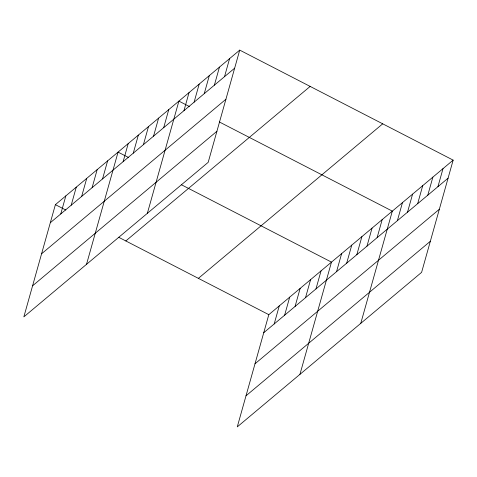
<?xml version="1.0" encoding="UTF-8"?>
<svg xmlns="http://www.w3.org/2000/svg" width="477" height="477" viewBox="0 0 477 477"><rect width="100%" height="100%" fill="white"/><g stroke="black" fill="none" stroke-linecap="round" stroke-linejoin="round"><path stroke-width="0.72" d="M239.728 50.115L55.392 204.651L23.85 316.871L208.187 162.335L239.728 50.115L453.15 160.129L421.608 272.349L237.272 426.885L268.813 314.665L453.15 160.129M60.764 213.952L65.838 195.892M71.21 205.193L76.284 187.133M81.656 196.435L86.731 178.38M92.103 187.682L97.177 169.621M102.549 178.923L107.623 160.862M86.522 264.33L118.069 152.109L128.504 157.488M123.132 161.667L128.206 143.607M133.268 153.165L138.348 135.11M143.41 144.668L148.484 126.608M153.546 136.166L158.62 118.111M163.689 127.669L168.763 109.609M147.357 213.332L178.899 101.112L189.333 106.49M183.961 110.67L189.041 92.61M194.103 102.167L199.177 84.113M204.239 93.671L209.314 75.61M214.376 85.168L219.456 67.114M224.518 76.672L229.592 58.611M274.186 323.961L279.26 305.906M284.632 315.208L289.706 297.147M295.072 306.449L300.152 288.388M305.518 297.69L310.599 279.635M315.965 288.937L321.045 270.876M299.944 374.344L331.485 262.117L181.326 184.712M336.553 271.675L341.627 253.621M346.69 263.179L351.764 245.124M356.826 254.682L361.906 236.622M366.968 246.18L372.042 228.125M377.104 237.683L382.178 219.623M360.773 323.346L392.321 211.126L219.331 121.951M397.383 220.684L402.457 202.624M407.519 212.182L412.593 194.127M417.661 203.685L422.735 185.625M427.797 195.182L432.872 177.128M437.934 186.686L443.014 168.625M50.318 222.705L234.654 68.175M41.582 253.782L225.919 99.246M32.585 285.801L216.922 131.264M125.821 240.957L310.157 86.42M198.384 278.359L382.721 123.823M263.739 332.719L448.076 178.183M255.004 363.796L439.341 209.26M246.001 395.809L430.337 241.279M55.392 204.651L65.826 210.029M118.648 237.254L268.813 314.665"/></g></svg>
